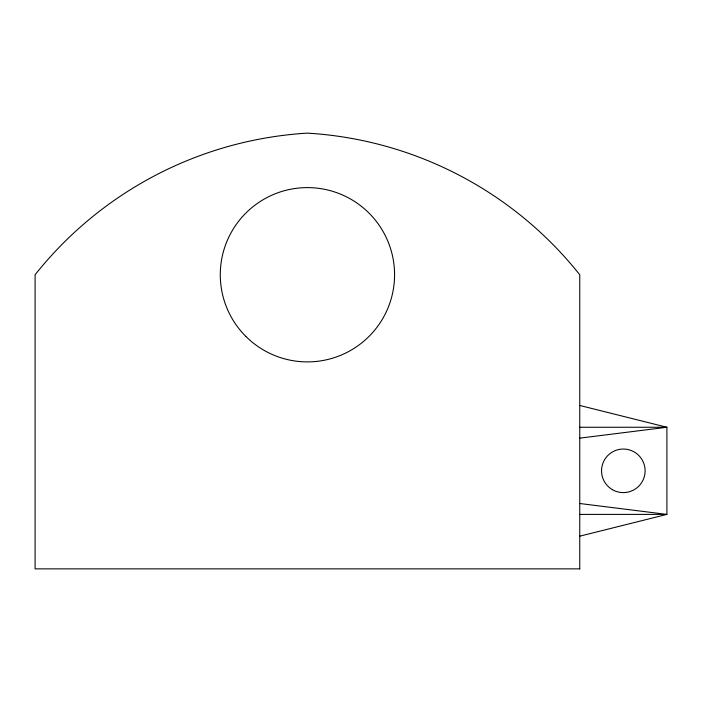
<?xml version="1.0" encoding="UTF-8"?>
<svg xmlns="http://www.w3.org/2000/svg" width="702" height="702" viewBox="0 0 702 702"><rect width="100%" height="100%" fill="white"/><g stroke="black" fill="none" stroke-linecap="round" stroke-linejoin="round"><path stroke-width="1.05" d="M579.755 536.179L666.9 514.399L666.9 427.255L579.755 405.466M579.755 438.145L666.9 427.255L579.755 427.255M579.755 514.399L666.9 514.399L579.755 503.501M579.755 568.866L35.1 568.866L35.1 274.745A376.72 376.72 0 0 1 307.423 133.134A376.72 376.72 0 0 1 579.755 274.745L579.755 568.866M245.805 336.372A87.145 87.145 0 0 0 391.602 297.306A87.145 87.145 0 0 0 284.872 190.575A87.145 87.145 0 0 0 245.805 336.372M612.434 489.689A21.788 21.788 0 0 0 645.112 470.823A21.788 21.788 0 0 0 612.434 451.956A21.788 21.788 0 0 0 612.434 489.689"/></g></svg>
